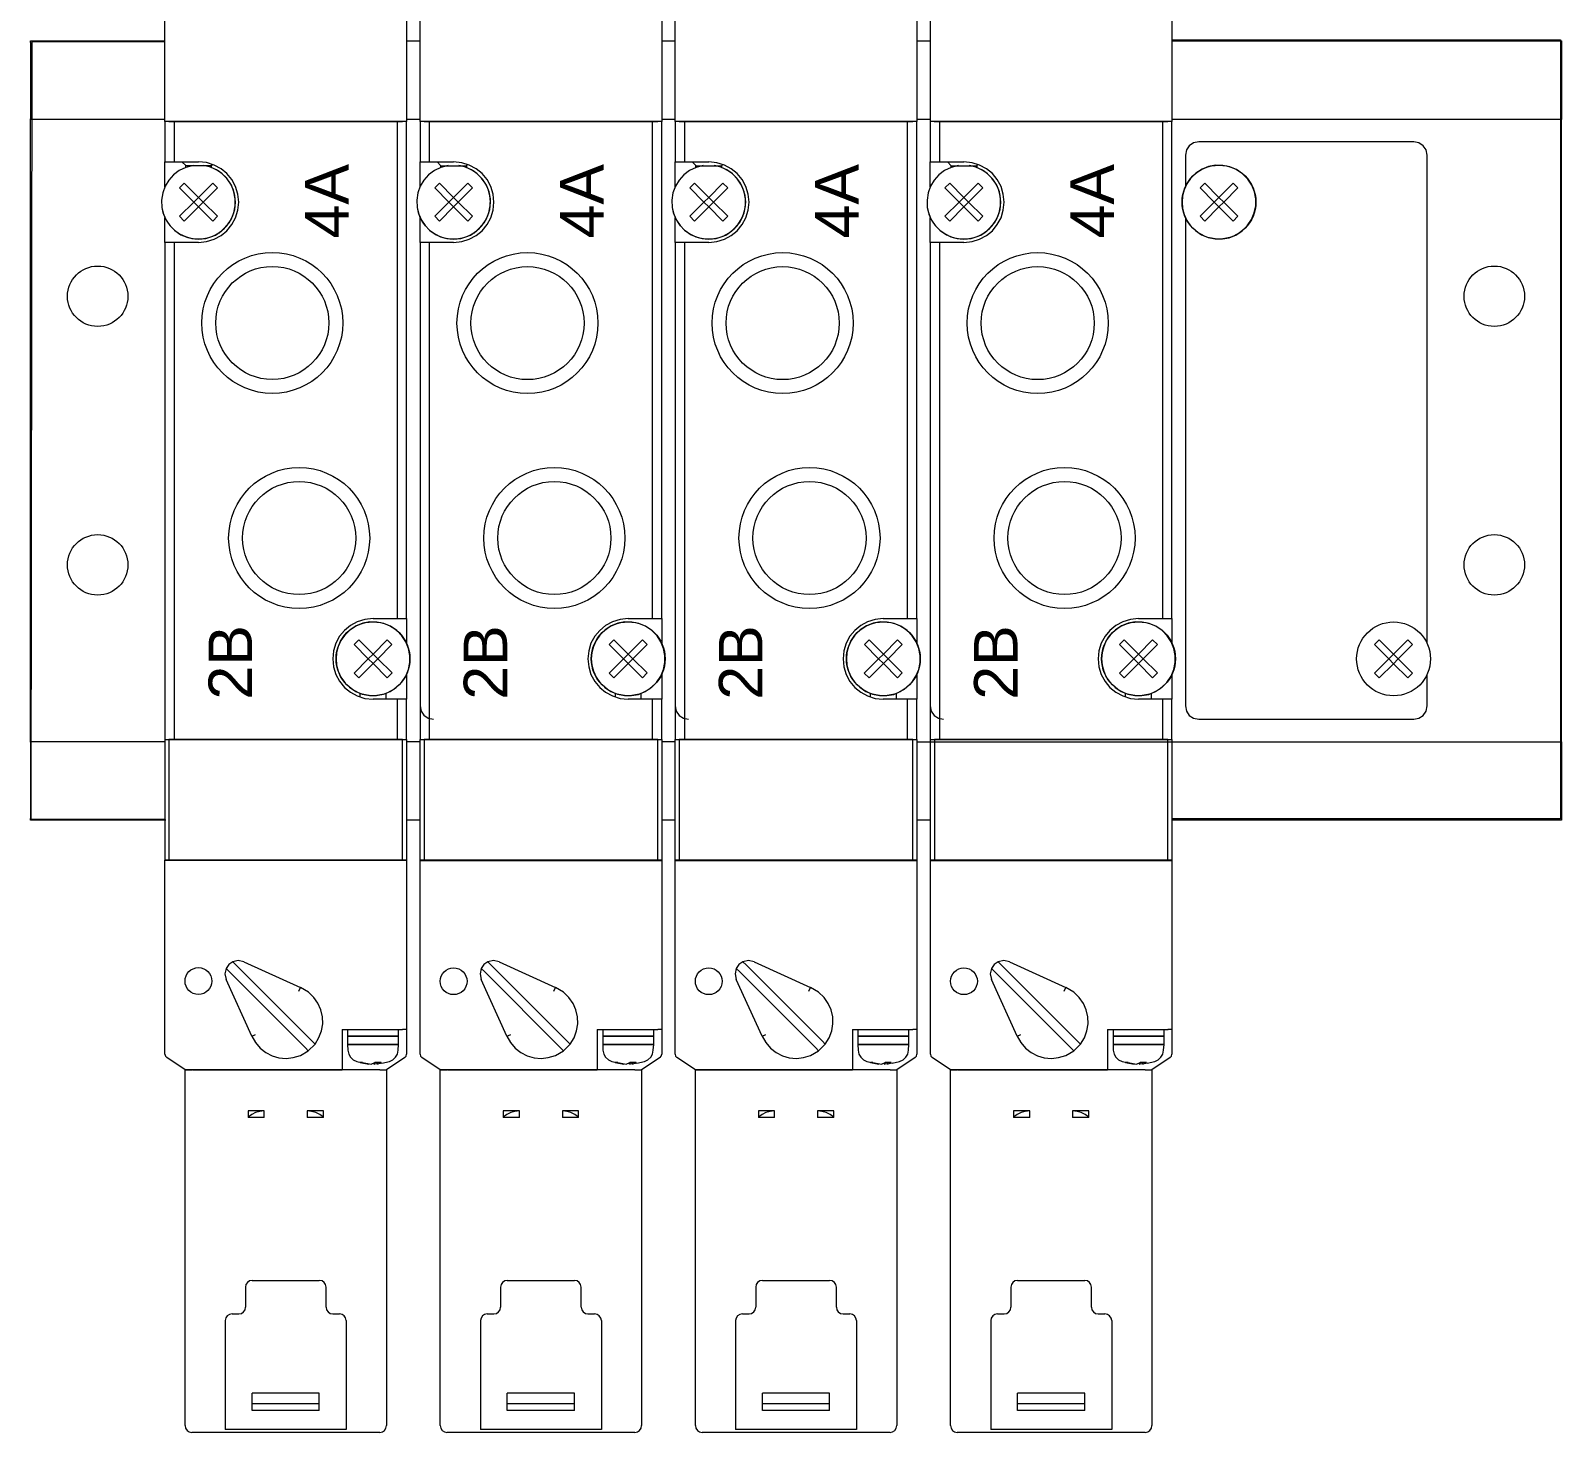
# Model space of a CAD drawing. Header units: millimetres. Extents: x 21 to 785, y 28 to 272.
# Drawn here: x 670.8 to 784.7, y 63 to 167.4 of the extents above; entities that cross this region are included whole.
import ezdxf

# ---------------------------------------------------------------- set-up
doc = ezdxf.new("R2010")
doc.units = ezdxf.units.MM

msp = doc.modelspace()

# ---------------------------------------------------------------- linework, layer by layer
at = {"color": 7, "lineweight": 0}
for points in [[(698.75, 175.07), (698.75, 160.63)], [(717.75, 175.06), (717.75, 160.62)], [(736.75, 175.06), (736.75, 160.62)], [(755.74, 175.06), (755.74, 160.62)], [(680.75, 160.63), (680.75, 173.23)], [(699.75, 160.62), (699.75, 173.22)], [(718.75, 160.62), (718.75, 173.22)], [(737.75, 160.62), (737.75, 173.22)], [(670.75, 166.63), (680.75, 166.63)], [(670.75, 166.51), (670.75, 166.63)], [(670.75, 166.51), (670.75, 160.83)], [(680.74, 166.55), (670.84, 166.55), (670.77, 108.68), (680.72, 108.68)], [(698.75, 166.63), (699.75, 166.63)], [(717.75, 166.63), (718.75, 166.63)], [(736.75, 166.63), (737.75, 166.63)], [(755.74, 166.71), (784.66, 166.71), (784.66, 108.71), (755.74, 108.71)], [(755.74, 166.63), (784.74, 166.63)], [(784.74, 166.63), (784.74, 166.51)], [(784.74, 166.51), (784.74, 160.82)], [(670.75, 160.79), (670.75, 160.83)], [(680.75, 160.79), (670.75, 160.79)], [(670.75, 114.46), (670.75, 160.79)], [(699.75, 160.79), (698.75, 160.79)], [(718.75, 160.79), (717.75, 160.79)], [(737.74, 160.79), (736.75, 160.79)], [(784.74, 160.79), (755.74, 160.79)], [(784.74, 160.82), (784.74, 160.79)], [(784.74, 114.45), (784.74, 160.79)], [(680.75, 160.63), (680.75, 157.63)], [(681.05, 160.63), (680.75, 160.63)], [(681.05, 160.63), (681.45, 160.63)], [(698.45, 160.63), (681.05, 160.63)], [(681.45, 160.63), (698.06, 160.63)], [(681.45, 160.63), (681.45, 157.63)], [(698.06, 160.63), (698.45, 160.63)], [(698.06, 123.62), (698.06, 160.63)], [(698.75, 160.63), (698.45, 160.63)], [(698.75, 123.62), (698.75, 160.63)], [(699.75, 160.63), (699.75, 157.63)], [(700.05, 160.62), (699.75, 160.62)], [(700.05, 160.63), (700.44, 160.63)], [(717.45, 160.62), (700.05, 160.62)], [(700.44, 160.63), (717.05, 160.63)], [(700.44, 160.63), (700.44, 157.63)], [(717.05, 160.63), (717.45, 160.63)], [(717.05, 123.62), (717.05, 160.63)], [(717.75, 160.62), (717.45, 160.62)], [(717.75, 123.62), (717.75, 160.63)], [(718.75, 160.63), (718.75, 157.63)], [(719.05, 160.62), (718.75, 160.62)], [(719.05, 160.63), (719.44, 160.63)], [(736.45, 160.62), (719.05, 160.62)], [(719.44, 160.63), (736.05, 160.63)], [(719.44, 160.63), (719.44, 157.63)], [(736.05, 160.63), (736.44, 160.63)], [(736.05, 123.62), (736.05, 160.63)], [(736.75, 160.62), (736.45, 160.62)], [(736.74, 123.62), (736.74, 160.63)], [(737.74, 160.63), (737.74, 157.63)], [(738.05, 160.62), (737.75, 160.62)], [(738.04, 160.63), (738.44, 160.63)], [(755.45, 160.62), (738.05, 160.62)], [(738.44, 160.63), (755.05, 160.63)], [(738.44, 160.63), (738.44, 157.63)], [(755.05, 160.63), (755.44, 160.63)], [(755.05, 123.62), (755.05, 160.63)], [(755.74, 160.62), (755.45, 160.62)], [(755.74, 123.62), (755.74, 160.63)], [(757.74, 159.12), (757.35, 159.05), (757.03, 158.83), (756.82, 158.51), (756.74, 158.12)], [(773.74, 159.12), (757.74, 159.12)], [(774.74, 158.12), (774.66, 158.51), (774.44, 158.83), (774.13, 159.05), (773.74, 159.12)], [(682.85, 157.35), (682.31, 157.21), (681.82, 156.98), (681.4, 156.66), (681.04, 156.27), (680.77, 155.81), (680.59, 155.31), (680.51, 154.78), (680.53, 154.22), (680.61, 153.86), (680.74, 153.5), (680.92, 153.17), (681.14, 152.87)], [(682.85, 157.35), (682.31, 157.21), (681.82, 156.98), (681.4, 156.66), (681.04, 156.27), (680.77, 155.81), (680.59, 155.31), (680.51, 154.78), (680.53, 154.22), (680.65, 153.74), (680.85, 153.29), (681.12, 152.89), (681.46, 152.55), (681.85, 152.26), (682.28, 152.06), (682.75, 151.92), (683.25, 151.88)], [(680.75, 155.77), (680.75, 157.63)], [(680.75, 157.63), (681.45, 157.63)], [(681.45, 157.63), (683.25, 157.63)], [(681.49, 152.52), (681.95, 152.2), (682.45, 152), (682.98, 151.89), (683.5, 151.89), (684.02, 151.99), (684.52, 152.18), (684.97, 152.48), (685.37, 152.87), (685.68, 153.33), (685.88, 153.83), (685.99, 154.35), (685.99, 154.88), (685.89, 155.4), (685.7, 155.89), (685.4, 156.35), (685.01, 156.74), (684.71, 156.96), (684.38, 157.14), (684.03, 157.27), (683.66, 157.35)], [(682.02, 157.63), (682.3, 157.35)], [(682.3, 157.21), (682.3, 157.35)], [(682.3, 157.35), (684.2, 157.35)], [(683.25, 151.63), (683.86, 151.69), (684.42, 151.86), (684.93, 152.14), (685.37, 152.5), (685.74, 152.95), (686.02, 153.46), (686.19, 154.02), (686.25, 154.63), (686.19, 155.23), (686.02, 155.79), (685.74, 156.3), (685.37, 156.75), (684.93, 157.11), (684.42, 157.39), (683.86, 157.57), (683.25, 157.63)], [(683.25, 151.88), (683.81, 151.93), (684.32, 152.09), (684.79, 152.35), (685.2, 152.68), (685.53, 153.09), (685.79, 153.56), (685.95, 154.07), (686, 154.63), (685.96, 155.13), (685.83, 155.6), (685.62, 156.04), (685.34, 156.43), (684.99, 156.76), (684.59, 157.03), (684.15, 157.23), (683.66, 157.35)], [(684.2, 157.35), (684.3, 157.44)], [(684.2, 157.35), (684.2, 157.21)], [(701.84, 157.35), (701.3, 157.21), (700.82, 156.98), (700.39, 156.66), (700.04, 156.26), (699.77, 155.81), (699.58, 155.31), (699.5, 154.78), (699.53, 154.22), (699.61, 153.85), (699.74, 153.5), (699.92, 153.17), (700.14, 152.87)], [(701.84, 157.35), (701.3, 157.21), (700.82, 156.98), (700.39, 156.66), (700.04, 156.26), (699.77, 155.81), (699.58, 155.31), (699.5, 154.78), (699.53, 154.22), (699.65, 153.73), (699.85, 153.29), (700.12, 152.89), (700.45, 152.54), (700.84, 152.26), (701.28, 152.05), (701.75, 151.92), (702.25, 151.88)], [(699.75, 155.77), (699.75, 157.63)], [(699.75, 157.63), (700.44, 157.63)], [(700.44, 157.63), (702.25, 157.63)], [(700.49, 152.51), (700.95, 152.2), (701.45, 151.99), (701.97, 151.89), (702.5, 151.89), (703.02, 151.99), (703.51, 152.18), (703.96, 152.48), (704.36, 152.87), (704.67, 153.33), (704.88, 153.83), (704.98, 154.35), (704.99, 154.88), (704.89, 155.4), (704.69, 155.89), (704.4, 156.34), (704.01, 156.74), (703.7, 156.96), (703.37, 157.14), (703.02, 157.27), (702.65, 157.35)], [(701.02, 157.62), (701.3, 157.34)], [(701.3, 157.21), (701.3, 157.35)], [(701.3, 157.34), (703.2, 157.34)], [(702.25, 151.62), (702.85, 151.69), (703.42, 151.86), (703.93, 152.14), (704.37, 152.5), (704.74, 152.95), (705.01, 153.46), (705.19, 154.02), (705.25, 154.62), (705.19, 155.23), (705.01, 155.79), (704.74, 156.3), (704.37, 156.75), (703.93, 157.11), (703.42, 157.39), (702.85, 157.56), (702.25, 157.63)], [(702.25, 151.88), (702.8, 151.93), (703.32, 152.09), (703.79, 152.35), (704.19, 152.68), (704.53, 153.09), (704.78, 153.56), (704.94, 154.07), (705, 154.63), (704.95, 155.13), (704.82, 155.6), (704.61, 156.03), (704.33, 156.42), (703.99, 156.76), (703.59, 157.03), (703.14, 157.23), (702.65, 157.35)], [(703.2, 157.34), (703.29, 157.44)], [(703.2, 157.35), (703.2, 157.21)], [(720.84, 157.35), (720.3, 157.21), (719.81, 156.98), (719.39, 156.66), (719.04, 156.26), (718.76, 155.81), (718.58, 155.31), (718.5, 154.78), (718.53, 154.22), (718.61, 153.85), (718.74, 153.5), (718.91, 153.17), (719.13, 152.87)], [(720.84, 157.35), (720.3, 157.21), (719.81, 156.98), (719.39, 156.66), (719.04, 156.26), (718.76, 155.81), (718.58, 155.31), (718.5, 154.78), (718.53, 154.22), (718.65, 153.73), (718.85, 153.29), (719.12, 152.89), (719.45, 152.54), (719.84, 152.26), (720.28, 152.05), (720.75, 151.92), (721.25, 151.88)], [(718.75, 155.77), (718.75, 157.63)], [(718.75, 157.63), (719.44, 157.63)], [(719.44, 157.63), (721.25, 157.63)], [(719.49, 152.51), (719.95, 152.2), (720.45, 151.99), (720.97, 151.89), (721.5, 151.89), (722.02, 151.99), (722.51, 152.18), (722.96, 152.48), (723.36, 152.87), (723.67, 153.33), (723.88, 153.83), (723.98, 154.35), (723.99, 154.88), (723.89, 155.4), (723.69, 155.89), (723.4, 156.34), (723.01, 156.74), (722.7, 156.96), (722.37, 157.14), (722.02, 157.27), (721.65, 157.35)], [(720.02, 157.62), (720.3, 157.34)], [(720.29, 157.21), (720.29, 157.35)], [(720.3, 157.34), (722.2, 157.34)], [(721.25, 151.62), (721.85, 151.69), (722.41, 151.86), (722.92, 152.14), (723.37, 152.5), (723.73, 152.95), (724.01, 153.46), (724.18, 154.02), (724.25, 154.62), (724.18, 155.23), (724.01, 155.79), (723.73, 156.3), (723.37, 156.75), (722.92, 157.11), (722.41, 157.39), (721.85, 157.56), (721.25, 157.63)], [(721.25, 151.88), (721.8, 151.93), (722.32, 152.09), (722.78, 152.35), (723.19, 152.68), (723.53, 153.09), (723.78, 153.56), (723.94, 154.07), (724, 154.63), (723.95, 155.13), (723.82, 155.6), (723.61, 156.03), (723.33, 156.42), (722.99, 156.76), (722.59, 157.03), (722.14, 157.23), (721.65, 157.35)], [(722.2, 157.34), (722.29, 157.44)], [(722.2, 157.35), (722.2, 157.21)], [(739.84, 157.35), (739.3, 157.21), (738.81, 156.98), (738.39, 156.66), (738.03, 156.26), (737.76, 155.81), (737.58, 155.31), (737.5, 154.78), (737.52, 154.22), (737.61, 153.85), (737.73, 153.5), (737.91, 153.17), (738.13, 152.87)], [(739.84, 157.35), (739.3, 157.21), (738.81, 156.98), (738.39, 156.66), (738.03, 156.26), (737.76, 155.81), (737.58, 155.31), (737.5, 154.78), (737.52, 154.22), (737.64, 153.73), (737.84, 153.29), (738.11, 152.89), (738.45, 152.54), (738.84, 152.26), (739.27, 152.05), (739.74, 151.92), (740.24, 151.88)], [(737.74, 155.77), (737.74, 157.63)], [(737.74, 157.63), (738.44, 157.63)], [(738.44, 157.63), (740.24, 157.63)], [(738.48, 152.51), (738.95, 152.2), (739.45, 151.99), (739.97, 151.89), (740.49, 151.89), (741.01, 151.99), (741.51, 152.18), (741.96, 152.48), (742.36, 152.87), (742.67, 153.33), (742.88, 153.83), (742.98, 154.35), (742.98, 154.88), (742.89, 155.4), (742.69, 155.89), (742.39, 156.34), (742, 156.74), (741.7, 156.96), (741.37, 157.14), (741.02, 157.27), (740.65, 157.35)], [(739.02, 157.62), (739.3, 157.34)], [(739.29, 157.21), (739.29, 157.35)], [(739.3, 157.34), (741.2, 157.34)], [(740.24, 151.62), (740.85, 151.69), (741.41, 151.86), (741.92, 152.14), (742.37, 152.5), (742.73, 152.95), (743.01, 153.46), (743.18, 154.02), (743.24, 154.62), (743.18, 155.23), (743.01, 155.79), (742.73, 156.3), (742.37, 156.75), (741.92, 157.11), (741.41, 157.39), (740.85, 157.56), (740.24, 157.63)], [(740.24, 151.88), (740.8, 151.93), (741.31, 152.09), (741.78, 152.35), (742.19, 152.68), (742.52, 153.09), (742.78, 153.56), (742.94, 154.07), (742.99, 154.63), (742.95, 155.13), (742.82, 155.6), (742.61, 156.03), (742.33, 156.42), (741.98, 156.76), (741.58, 157.03), (741.14, 157.23), (740.65, 157.35)], [(741.2, 157.34), (741.29, 157.44)], [(741.2, 157.35), (741.2, 157.21)], [(757.48, 152.51), (757.94, 152.2), (758.44, 151.99), (758.96, 151.89), (759.49, 151.89), (760.01, 151.98), (760.5, 152.18), (760.96, 152.48), (761.35, 152.87), (761.66, 153.33), (761.87, 153.83), (761.98, 154.35), (761.98, 154.88), (761.88, 155.4), (761.68, 155.89), (761.39, 156.34), (761, 156.74), (760.54, 157.05), (760.04, 157.26), (759.52, 157.36), (758.99, 157.37), (758.47, 157.27), (757.98, 157.07), (757.52, 156.78), (757.13, 156.39), (756.85, 155.98), (756.65, 155.55), (756.53, 155.09), (756.49, 154.63), (756.53, 154.16), (756.65, 153.7), (756.85, 153.27), (757.13, 152.87)], [(756.74, 158.12), (756.74, 155.77)], [(774.74, 121.77), (774.74, 158.12)], [(682.19, 156.04), (681.84, 155.69)], [(682.9, 154.63), (681.84, 155.69)], [(683.25, 154.98), (682.19, 156.04)], [(683.25, 154.98), (684.31, 156.04)], [(683.61, 154.63), (684.66, 155.69)], [(684.66, 155.69), (684.31, 156.04)], [(701.19, 156.04), (700.84, 155.69)], [(701.89, 154.63), (700.84, 155.69)], [(702.25, 154.98), (701.19, 156.04)], [(702.25, 154.98), (703.31, 156.04)], [(702.6, 154.63), (703.66, 155.69)], [(703.66, 155.69), (703.31, 156.04)], [(720.19, 156.04), (719.84, 155.69)], [(720.89, 154.63), (719.84, 155.69)], [(721.25, 154.98), (720.19, 156.04)], [(721.25, 154.98), (722.3, 156.04)], [(721.6, 154.63), (722.66, 155.69)], [(722.66, 155.69), (722.3, 156.04)], [(739.19, 156.04), (738.83, 155.69)], [(739.89, 154.63), (738.83, 155.69)], [(740.24, 154.98), (739.19, 156.04)], [(740.24, 154.98), (741.3, 156.04)], [(740.6, 154.63), (741.66, 155.69)], [(741.66, 155.69), (741.3, 156.04)], [(758.18, 156.04), (757.83, 155.69)], [(758.89, 154.63), (757.83, 155.69)], [(759.24, 154.98), (758.18, 156.04)], [(759.24, 154.98), (760.3, 156.04)], [(759.59, 154.63), (760.65, 155.69)], [(760.65, 155.69), (760.3, 156.04)], [(681.84, 153.57), (682.9, 154.63)], [(682.19, 153.22), (683.25, 154.28)], [(682.9, 154.63), (683.25, 154.98)], [(682.9, 154.63), (683.25, 154.28)], [(683.25, 154.98), (683.61, 154.63)], [(683.25, 154.28), (683.61, 154.63)], [(684.31, 153.22), (683.25, 154.28)], [(684.66, 153.57), (683.61, 154.63)], [(700.84, 153.57), (701.89, 154.63)], [(701.19, 153.21), (702.25, 154.27)], [(701.89, 154.63), (702.25, 154.98)], [(701.89, 154.63), (702.25, 154.27)], [(702.25, 154.98), (702.6, 154.63)], [(702.25, 154.27), (702.6, 154.63)], [(703.31, 153.21), (702.25, 154.27)], [(703.66, 153.57), (702.6, 154.63)], [(719.84, 153.57), (720.89, 154.63)], [(720.19, 153.21), (721.25, 154.27)], [(720.89, 154.63), (721.25, 154.98)], [(720.89, 154.63), (721.25, 154.27)], [(721.25, 154.98), (721.6, 154.63)], [(721.25, 154.27), (721.6, 154.63)], [(722.3, 153.21), (721.25, 154.27)], [(722.66, 153.57), (721.6, 154.63)], [(738.83, 153.57), (739.89, 154.63)], [(739.19, 153.21), (740.24, 154.27)], [(739.89, 154.63), (740.24, 154.98)], [(739.89, 154.63), (740.24, 154.27)], [(740.24, 154.98), (740.6, 154.63)], [(740.24, 154.27), (740.6, 154.63)], [(741.3, 153.21), (740.24, 154.27)], [(741.66, 153.57), (740.6, 154.63)], [(757.83, 153.57), (758.89, 154.63)], [(758.18, 153.21), (759.24, 154.27)], [(758.89, 154.63), (759.24, 154.98)], [(758.89, 154.63), (759.24, 154.27)], [(759.24, 154.98), (759.59, 154.63)], [(759.24, 154.27), (759.59, 154.63)], [(760.3, 153.21), (759.24, 154.27)], [(760.65, 153.57), (759.59, 154.63)], [(680.75, 151.63), (680.75, 153.48)], [(681.84, 153.57), (682.19, 153.22)], [(684.31, 153.22), (684.66, 153.57)], [(699.75, 151.62), (699.75, 153.48)], [(700.84, 153.57), (701.19, 153.21)], [(703.31, 153.21), (703.66, 153.57)], [(718.75, 151.62), (718.75, 153.48)], [(719.84, 153.57), (720.19, 153.21)], [(722.3, 153.21), (722.66, 153.57)], [(737.74, 151.62), (737.74, 153.48)], [(738.83, 153.57), (739.19, 153.21)], [(741.3, 153.21), (741.66, 153.57)], [(756.74, 153.48), (756.74, 117.12)], [(757.83, 153.57), (758.18, 153.21)], [(760.3, 153.21), (760.65, 153.57)], [(681.45, 151.63), (680.75, 151.63)], [(680.75, 151.63), (680.75, 114.62)], [(683.25, 151.63), (681.45, 151.63)], [(681.45, 151.63), (681.45, 114.62)], [(700.44, 151.62), (699.75, 151.62)], [(699.75, 151.62), (699.75, 114.62)], [(702.25, 151.62), (700.44, 151.62)], [(700.44, 151.62), (700.44, 114.62)], [(719.44, 151.62), (718.75, 151.62)], [(718.75, 151.62), (718.75, 114.62)], [(721.25, 151.62), (719.44, 151.62)], [(719.44, 151.62), (719.44, 114.62)], [(738.44, 151.62), (737.74, 151.62)], [(737.74, 151.62), (737.74, 114.62)], [(740.24, 151.62), (738.44, 151.62)], [(738.44, 151.62), (738.44, 114.62)], [(696.25, 123.62), (695.65, 123.56), (695.08, 123.39), (694.57, 123.11), (694.13, 122.74), (693.76, 122.3), (693.49, 121.79), (693.31, 121.23), (693.25, 120.62), (693.31, 120.02), (693.49, 119.45), (693.76, 118.95), (694.13, 118.5), (694.57, 118.13), (695.08, 117.86), (695.65, 117.68), (696.25, 117.62)], [(694.49, 118.51), (694.96, 118.2), (695.45, 117.99), (695.98, 117.89), (696.5, 117.89), (697.02, 117.99), (697.52, 118.18), (697.97, 118.48), (698.37, 118.87), (698.68, 119.33), (698.89, 119.83), (698.99, 120.35), (698.99, 120.88), (698.89, 121.4), (698.7, 121.89), (698.4, 122.34), (698.01, 122.74), (697.55, 123.05), (697.05, 123.26), (696.53, 123.36), (696, 123.37), (695.49, 123.27), (694.99, 123.07), (694.54, 122.78), (694.14, 122.39), (693.86, 121.99), (693.66, 121.55), (693.54, 121.09), (693.5, 120.63), (693.54, 120.16), (693.66, 119.7), (693.86, 119.27), (694.14, 118.87)], [(696.25, 123.62), (698.06, 123.62)], [(698.06, 123.62), (698.75, 123.62)], [(698.75, 123.62), (698.75, 121.77)], [(715.25, 123.62), (714.64, 123.56), (714.08, 123.39), (713.57, 123.11), (713.13, 122.74), (712.76, 122.3), (712.48, 121.79), (712.31, 121.23), (712.25, 120.62), (712.31, 120.02), (712.48, 119.45), (712.76, 118.94), (713.13, 118.5), (713.57, 118.13), (714.08, 117.86), (714.64, 117.68), (715.25, 117.62)], [(713.49, 118.51), (713.95, 118.2), (714.45, 117.99), (714.97, 117.89), (715.5, 117.89), (716.02, 117.98), (716.51, 118.18), (716.96, 118.48), (717.36, 118.87), (717.67, 119.33), (717.88, 119.83), (717.98, 120.35), (717.99, 120.88), (717.89, 121.39), (717.69, 121.89), (717.4, 122.34), (717.01, 122.74), (716.55, 123.05), (716.05, 123.26), (715.53, 123.36), (715, 123.37), (714.48, 123.27), (713.99, 123.07), (713.53, 122.78), (713.14, 122.39), (712.86, 121.98), (712.66, 121.55), (712.54, 121.09), (712.5, 120.63), (712.54, 120.16), (712.66, 119.7), (712.86, 119.27), (713.14, 118.87)], [(715.25, 123.62), (717.05, 123.62)], [(717.05, 123.62), (717.75, 123.62)], [(717.75, 123.62), (717.75, 121.77)], [(734.24, 123.62), (733.64, 123.56), (733.08, 123.39), (732.57, 123.11), (732.12, 122.74), (731.76, 122.3), (731.48, 121.79), (731.31, 121.23), (731.25, 120.62), (731.31, 120.02), (731.48, 119.45), (731.76, 118.94), (732.12, 118.5), (732.57, 118.13), (733.08, 117.86), (733.64, 117.68), (734.24, 117.62)], [(732.49, 118.51), (732.95, 118.2), (733.45, 117.99), (733.97, 117.89), (734.5, 117.89), (735.02, 117.98), (735.51, 118.18), (735.96, 118.48), (736.36, 118.87), (736.67, 119.33), (736.88, 119.83), (736.98, 120.35), (736.99, 120.88), (736.89, 121.39), (736.69, 121.89), (736.4, 122.34), (736.01, 122.74), (735.55, 123.05), (735.05, 123.26), (734.53, 123.36), (734, 123.37), (733.48, 123.27), (732.99, 123.07), (732.53, 122.78), (732.13, 122.39), (731.86, 121.98), (731.66, 121.55), (731.54, 121.09), (731.5, 120.63), (731.54, 120.16), (731.66, 119.7), (731.86, 119.27), (732.13, 118.87)], [(734.24, 123.62), (736.05, 123.62)], [(736.05, 123.62), (736.74, 123.62)], [(736.74, 123.62), (736.74, 121.77)], [(753.24, 123.62), (752.64, 123.56), (752.07, 123.39), (751.57, 123.11), (751.12, 122.74), (750.76, 122.3), (750.48, 121.79), (750.3, 121.23), (750.24, 120.62), (750.3, 120.02), (750.48, 119.45), (750.76, 118.94), (751.12, 118.5), (751.57, 118.13), (752.07, 117.86), (752.64, 117.68), (753.24, 117.62)], [(751.49, 118.51), (751.95, 118.2), (752.45, 117.99), (752.97, 117.89), (753.49, 117.89), (754.01, 117.98), (754.51, 118.18), (754.96, 118.48), (755.36, 118.87), (755.67, 119.33), (755.88, 119.83), (755.98, 120.35), (755.98, 120.88), (755.89, 121.39), (755.69, 121.89), (755.39, 122.34), (755, 122.74), (754.54, 123.05), (754.04, 123.26), (753.52, 123.36), (753, 123.37), (752.48, 123.27), (751.98, 123.07), (751.53, 122.78), (751.13, 122.39), (750.85, 121.98), (750.66, 121.55), (750.54, 121.09), (750.5, 120.63), (750.54, 120.16), (750.66, 119.7), (750.85, 119.27), (751.13, 118.87)], [(753.24, 123.62), (755.05, 123.62)], [(755.05, 123.62), (755.74, 123.62)], [(755.74, 123.62), (755.74, 121.77)], [(695.19, 122.04), (694.84, 121.69)], [(696.25, 120.98), (695.19, 122.04)], [(696.25, 120.97), (697.31, 122.03)], [(697.66, 121.68), (697.31, 122.03)], [(714.19, 122.04), (713.84, 121.69)], [(715.25, 120.98), (714.19, 122.04)], [(715.25, 120.97), (716.31, 122.03)], [(716.66, 121.68), (716.31, 122.03)], [(733.19, 122.04), (732.84, 121.69)], [(734.25, 120.98), (733.19, 122.04)], [(734.25, 120.97), (735.3, 122.03)], [(735.66, 121.68), (735.3, 122.03)], [(752.19, 122.04), (751.83, 121.69)], [(753.25, 120.98), (752.19, 122.04)], [(753.24, 120.97), (754.3, 122.03)], [(754.66, 121.68), (754.3, 122.03)], [(771.18, 122.03), (770.83, 121.68)], [(772.24, 120.97), (771.18, 122.03)], [(772.24, 120.97), (773.3, 122.03)], [(773.65, 121.68), (773.3, 122.03)], [(695.9, 120.63), (694.84, 121.69)], [(695.9, 120.63), (696.25, 120.98)], [(696.25, 120.98), (696.61, 120.63)], [(696.6, 120.62), (697.66, 121.68)], [(714.9, 120.63), (713.84, 121.69)], [(714.9, 120.63), (715.25, 120.98)], [(715.25, 120.98), (715.6, 120.63)], [(715.6, 120.62), (716.66, 121.68)], [(733.89, 120.63), (732.84, 121.69)], [(733.89, 120.63), (734.25, 120.98)], [(734.25, 120.98), (734.6, 120.63)], [(734.6, 120.62), (735.66, 121.68)], [(752.89, 120.63), (751.83, 121.69)], [(752.89, 120.63), (753.25, 120.98)], [(753.25, 120.98), (753.6, 120.63)], [(753.6, 120.62), (754.66, 121.68)], [(771.89, 120.62), (770.83, 121.68)], [(771.89, 120.62), (772.24, 120.97)], [(772.24, 120.97), (772.59, 120.62)], [(772.59, 120.62), (773.65, 121.68)], [(694.84, 119.56), (695.9, 120.62)], [(695.19, 119.21), (696.25, 120.27)], [(695.9, 120.63), (696.25, 120.27)], [(696.25, 120.27), (696.61, 120.63)], [(697.31, 119.21), (696.25, 120.27)], [(697.67, 119.57), (696.61, 120.63)], [(713.84, 119.56), (714.89, 120.62)], [(714.19, 119.21), (715.25, 120.27)], [(714.9, 120.63), (715.25, 120.27)], [(715.25, 120.27), (715.6, 120.63)], [(716.31, 119.21), (715.25, 120.27)], [(716.66, 119.57), (715.6, 120.63)], [(732.83, 119.56), (733.89, 120.62)], [(733.19, 119.21), (734.25, 120.27)], [(733.89, 120.63), (734.25, 120.27)], [(734.25, 120.27), (734.6, 120.63)], [(735.31, 119.21), (734.25, 120.27)], [(735.66, 119.57), (734.6, 120.63)], [(751.83, 119.56), (752.89, 120.62)], [(752.18, 119.21), (753.24, 120.27)], [(752.89, 120.63), (753.25, 120.27)], [(753.25, 120.27), (753.6, 120.63)], [(754.3, 119.21), (753.25, 120.27)], [(754.66, 119.57), (753.6, 120.63)], [(770.83, 119.56), (771.89, 120.62)], [(771.18, 119.2), (772.24, 120.26)], [(771.89, 120.62), (772.24, 120.26)], [(772.24, 120.26), (772.59, 120.62)], [(773.3, 119.2), (772.24, 120.26)], [(773.65, 119.56), (772.59, 120.62)], [(694.84, 119.56), (695.19, 119.21)], [(697.31, 119.21), (697.67, 119.57)], [(698.75, 119.48), (698.75, 117.62)], [(713.84, 119.56), (714.19, 119.21)], [(716.31, 119.21), (716.66, 119.57)], [(717.75, 119.48), (717.75, 117.62)], [(732.83, 119.56), (733.19, 119.21)], [(735.31, 119.21), (735.66, 119.57)], [(736.74, 119.48), (736.74, 117.62)], [(751.83, 119.56), (752.18, 119.21)], [(754.3, 119.21), (754.66, 119.57)], [(755.74, 119.48), (755.74, 117.62)], [(770.83, 119.56), (771.18, 119.2)], [(773.3, 119.2), (773.65, 119.56)], [(774.74, 117.12), (774.74, 119.47)], [(695.3, 117.78), (695.3, 118.04)], [(698.06, 117.62), (696.25, 117.62)], [(697.2, 118.04), (697.2, 117.62)], [(698.75, 117.62), (698.06, 117.62)], [(698.06, 114.62), (698.06, 117.62)], [(698.75, 114.62), (698.75, 117.62)], [(714.3, 117.78), (714.3, 118.04)], [(717.05, 117.62), (715.25, 117.62)], [(716.2, 118.04), (716.2, 117.62)], [(717.75, 117.62), (717.05, 117.62)], [(717.05, 114.62), (717.05, 117.62)], [(717.75, 114.62), (717.75, 117.62)], [(733.29, 117.78), (733.29, 118.04)], [(736.05, 117.62), (734.24, 117.62)], [(735.2, 118.04), (735.2, 117.62)], [(736.74, 117.62), (736.05, 117.62)], [(736.05, 114.62), (736.05, 117.62)], [(736.74, 114.62), (736.74, 117.62)], [(752.29, 117.78), (752.29, 118.04)], [(755.05, 117.62), (753.24, 117.62)], [(754.19, 118.04), (754.19, 117.62)], [(755.74, 117.62), (755.05, 117.62)], [(755.05, 114.62), (755.05, 117.62)], [(755.74, 114.62), (755.74, 117.62)], [(699.75, 117.12), (699.83, 116.73), (700.04, 116.42), (700.36, 116.2), (700.75, 116.12)], [(718.75, 117.12), (718.83, 116.73), (719.04, 116.41), (719.36, 116.2), (719.75, 116.12)], [(737.74, 117.12), (737.82, 116.73), (738.04, 116.41), (738.36, 116.2), (738.74, 116.12)], [(756.74, 117.12), (756.82, 116.73), (757.03, 116.41), (757.35, 116.2), (757.74, 116.12)], [(773.74, 116.12), (774.13, 116.2), (774.44, 116.41), (774.66, 116.73), (774.74, 117.12)], [(757.74, 116.12), (773.74, 116.12)], [(670.75, 114.42), (670.75, 114.46)], [(670.75, 114.46), (680.75, 114.46)], [(670.75, 114.42), (670.75, 108.74)], [(680.76, 114.63), (681.05, 114.63)], [(680.76, 105.63), (680.76, 114.63)], [(698.45, 114.63), (681.05, 114.63)], [(681.05, 114.63), (681.05, 105.63)], [(681.05, 114.62), (681.45, 114.62)], [(681.45, 114.62), (698.06, 114.62)], [(698.06, 114.62), (698.45, 114.62)], [(698.45, 114.63), (698.75, 114.63)], [(698.45, 105.63), (698.45, 114.63)], [(698.75, 114.63), (698.75, 105.63)], [(698.75, 114.46), (699.75, 114.46)], [(699.75, 114.63), (700.05, 114.63)], [(699.75, 105.63), (699.75, 114.63)], [(717.45, 114.63), (700.05, 114.63)], [(700.05, 114.63), (700.05, 105.63)], [(700.05, 114.62), (700.44, 114.62)], [(700.44, 114.62), (717.05, 114.62)], [(717.05, 114.62), (717.45, 114.62)], [(717.45, 114.63), (717.75, 114.63)], [(717.45, 105.63), (717.45, 114.63)], [(717.75, 114.63), (717.75, 105.63)], [(717.75, 114.46), (718.75, 114.46)], [(718.75, 114.63), (719.05, 114.63)], [(718.75, 105.63), (718.75, 114.63)], [(736.45, 114.63), (719.05, 114.63)], [(719.05, 114.63), (719.05, 105.63)], [(719.05, 114.62), (719.44, 114.62)], [(719.44, 114.62), (736.05, 114.62)], [(736.05, 114.62), (736.44, 114.62)], [(736.45, 114.63), (736.75, 114.63)], [(736.45, 105.63), (736.45, 114.63)], [(736.75, 114.63), (736.75, 105.63)], [(736.75, 114.45), (784.74, 114.45)], [(737.75, 114.63), (738.05, 114.63)], [(737.75, 105.63), (737.75, 114.63)], [(738.04, 114.62), (738.44, 114.62)], [(755.44, 114.63), (738.05, 114.63)], [(738.05, 114.63), (738.05, 105.63)], [(738.44, 114.62), (755.05, 114.62)], [(755.05, 114.62), (755.44, 114.62)], [(755.44, 114.63), (755.74, 114.63)], [(755.44, 105.63), (755.44, 114.63)], [(755.74, 114.63), (755.74, 105.63)], [(784.74, 114.45), (784.74, 114.42)], [(784.74, 114.42), (784.74, 108.73)], [(670.75, 108.62), (670.75, 108.74)], [(680.81, 108.62), (670.75, 108.62)], [(699.75, 108.62), (698.75, 108.62)], [(718.75, 108.62), (717.75, 108.62)], [(737.74, 108.62), (736.75, 108.62)], [(784.74, 108.62), (755.74, 108.62)], [(784.74, 108.73), (784.74, 108.62)], [(680.75, 91.19), (680.75, 105.63)], [(680.75, 105.63), (681.05, 105.63)], [(681.05, 105.63), (680.76, 105.63)], [(681.05, 105.63), (698.45, 105.63)], [(698.45, 105.63), (681.05, 105.63)], [(698.45, 105.63), (698.75, 105.63)], [(698.75, 105.63), (698.45, 105.63)], [(698.75, 105.63), (698.75, 93.03)], [(700.05, 105.63), (699.75, 105.63)], [(699.75, 91.18), (699.75, 105.62)], [(699.75, 105.62), (700.05, 105.62)], [(717.45, 105.63), (700.05, 105.63)], [(700.05, 105.62), (717.45, 105.62)], [(717.75, 105.63), (717.45, 105.63)], [(717.45, 105.62), (717.75, 105.62)], [(717.75, 105.62), (717.75, 93.02)], [(719.05, 105.63), (718.75, 105.63)], [(718.75, 91.18), (718.75, 105.62)], [(718.75, 105.62), (719.05, 105.62)], [(736.45, 105.63), (719.05, 105.63)], [(719.05, 105.62), (736.45, 105.62)], [(736.75, 105.63), (736.45, 105.63)], [(736.45, 105.62), (736.75, 105.62)], [(736.75, 105.62), (736.75, 93.02)], [(738.05, 105.63), (737.75, 105.63)], [(737.75, 91.18), (737.75, 105.62)], [(737.75, 105.62), (738.05, 105.62)], [(755.44, 105.63), (738.05, 105.63)], [(738.05, 105.62), (755.45, 105.62)], [(755.74, 105.63), (755.44, 105.63)], [(755.45, 105.62), (755.74, 105.62)], [(755.74, 105.62), (755.74, 93.02)], [(685.8, 98.07), (685.51, 97.87), (685.31, 97.57)], [(686.63, 98.07), (686.22, 98.16), (685.8, 98.07)], [(686.03, 97.84), (685.8, 98.07)], [(686.63, 98.07), (690.84, 96.15)], [(704.8, 98.07), (704.51, 97.86), (704.3, 97.57)], [(705.63, 98.07), (705.21, 98.16), (704.8, 98.07)], [(705.03, 97.83), (704.8, 98.07)], [(705.63, 98.07), (709.84, 96.15)], [(723.79, 98.07), (723.5, 97.86), (723.3, 97.57)], [(724.63, 98.07), (724.21, 98.16), (723.79, 98.07)], [(724.03, 97.83), (723.79, 98.07)], [(724.63, 98.07), (728.83, 96.15)], [(742.79, 98.07), (742.5, 97.86), (742.3, 97.57)], [(743.63, 98.07), (743.21, 98.16), (742.79, 98.07)], [(743.03, 97.83), (742.79, 98.07)], [(743.63, 98.07), (747.83, 96.15)], [(685.31, 97.57), (685.22, 97.16), (685.31, 96.75)], [(685.31, 97.57), (685.54, 97.34)], [(691.22, 91.66), (685.54, 97.34)], [(686.03, 97.84), (691.72, 92.16)], [(704.3, 97.57), (704.22, 97.16), (704.31, 96.75)], [(704.3, 97.57), (704.54, 97.34)], [(710.22, 91.66), (704.54, 97.34)], [(705.03, 97.83), (710.71, 92.16)], [(723.3, 97.57), (723.21, 97.16), (723.3, 96.75)], [(723.3, 97.57), (723.54, 97.34)], [(729.21, 91.66), (723.54, 97.34)], [(724.03, 97.83), (729.71, 92.16)], [(742.3, 97.57), (742.21, 97.16), (742.3, 96.75)], [(742.3, 97.57), (742.53, 97.34)], [(748.21, 91.66), (742.53, 97.34)], [(743.03, 97.83), (748.71, 92.16)], [(687.23, 92.54), (685.31, 96.75)], [(690.72, 95.88), (690.84, 96.15)], [(691.93, 91.94), (692.22, 92.42), (692.41, 92.92), (692.5, 93.45), (692.48, 93.97), (692.36, 94.49), (692.15, 94.98), (691.84, 95.42), (691.44, 95.8), (690.84, 96.15)], [(706.22, 92.54), (704.31, 96.75)], [(709.71, 95.88), (709.84, 96.15)], [(710.93, 91.94), (711.22, 92.41), (711.41, 92.92), (711.49, 93.45), (711.48, 93.97), (711.36, 94.49), (711.15, 94.97), (710.84, 95.42), (710.43, 95.8), (709.84, 96.15)], [(725.22, 92.54), (723.3, 96.75)], [(728.71, 95.88), (728.83, 96.15)], [(729.92, 91.94), (730.22, 92.41), (730.41, 92.92), (730.49, 93.45), (730.48, 93.97), (730.36, 94.49), (730.14, 94.97), (729.83, 95.42), (729.43, 95.8), (728.83, 96.15)], [(744.22, 92.54), (742.3, 96.75)], [(747.71, 95.88), (747.83, 96.15)], [(748.92, 91.94), (749.22, 92.41), (749.4, 92.92), (749.49, 93.45), (749.47, 93.97), (749.36, 94.49), (749.14, 94.97), (748.83, 95.42), (748.43, 95.8), (747.83, 96.15)], [(687.23, 92.54), (687.5, 92.66)], [(687.23, 92.54), (687.5, 92.05), (687.85, 91.64), (688.27, 91.31), (688.74, 91.07), (689.24, 90.92), (689.77, 90.87), (690.31, 90.93), (690.84, 91.1), (691.43, 91.45)], [(693.95, 93.03), (693.95, 90.03)], [(693.95, 93.03), (698.45, 93.03)], [(694.35, 93.03), (694.35, 92.53)], [(698.15, 92.53), (694.35, 92.53)], [(694.35, 92.52), (698.15, 92.52)], [(694.35, 92.52), (694.35, 91.92)], [(698.15, 92.53), (698.15, 93.03)], [(698.15, 91.92), (698.15, 92.52)], [(698.75, 93.03), (698.45, 93.03)], [(698.75, 93.03), (698.75, 91.19)], [(706.22, 92.54), (706.5, 92.66)], [(706.22, 92.54), (706.49, 92.05), (706.84, 91.64), (707.26, 91.31), (707.73, 91.07), (708.24, 90.92), (708.77, 90.87), (709.3, 90.93), (709.84, 91.1), (710.43, 91.45)], [(712.95, 93.02), (712.95, 90.02)], [(712.95, 93.02), (717.45, 93.02)], [(713.35, 93.03), (713.35, 92.53)], [(717.15, 92.53), (713.35, 92.53)], [(713.35, 92.52), (717.15, 92.52)], [(713.35, 92.52), (713.35, 91.92)], [(717.15, 92.53), (717.15, 93.03)], [(717.15, 91.92), (717.15, 92.52)], [(717.75, 93.02), (717.45, 93.02)], [(717.75, 93.02), (717.75, 91.18)], [(725.22, 92.54), (725.5, 92.66)], [(725.22, 92.54), (725.49, 92.05), (725.84, 91.64), (726.26, 91.31), (726.73, 91.07), (727.24, 90.92), (727.77, 90.87), (728.3, 90.93), (728.83, 91.1), (729.43, 91.45)], [(731.95, 93.02), (731.95, 90.02)], [(731.95, 93.02), (736.45, 93.02)], [(732.35, 93.03), (732.35, 92.53)], [(736.15, 92.53), (732.35, 92.53)], [(732.35, 92.52), (736.15, 92.52)], [(732.35, 92.52), (732.35, 91.92)], [(736.15, 92.53), (736.15, 93.03)], [(736.15, 91.92), (736.15, 92.52)], [(736.75, 93.02), (736.45, 93.02)], [(736.75, 93.02), (736.75, 91.18)], [(744.22, 92.54), (744.49, 92.66)], [(744.22, 92.54), (744.49, 92.05), (744.84, 91.64), (745.26, 91.31), (745.73, 91.07), (746.23, 90.92), (746.76, 90.87), (747.3, 90.93), (747.83, 91.1), (748.43, 91.45)], [(750.94, 93.02), (750.94, 90.02)], [(750.94, 93.02), (755.45, 93.02)], [(751.35, 93.03), (751.35, 92.53)], [(755.15, 92.53), (751.35, 92.53)], [(751.35, 92.52), (755.15, 92.52)], [(751.35, 92.52), (751.35, 91.92)], [(755.15, 92.53), (755.15, 93.03)], [(755.15, 91.92), (755.15, 92.52)], [(755.74, 93.02), (755.44, 93.02)], [(755.74, 93.02), (755.74, 91.18)], [(691.22, 91.66), (691.43, 91.45)], [(691.43, 91.45), (691.93, 91.94)], [(691.93, 91.94), (691.72, 92.16)], [(694.35, 91.92), (698.15, 91.92)], [(698.15, 91.91), (694.35, 91.91)], [(694.35, 91.91), (694.38, 91.48)], [(694.38, 91.48), (694.44, 91.2), (694.58, 90.96), (694.78, 90.77), (695.04, 90.65)], [(696.11, 91.92), (695.77, 91.92)], [(697.47, 90.65), (697.73, 90.77), (697.93, 90.96), (698.07, 91.2), (698.13, 91.48)], [(698.13, 91.48), (698.15, 91.91)], [(710.22, 91.66), (710.43, 91.45)], [(710.43, 91.45), (710.93, 91.94)], [(710.93, 91.94), (710.71, 92.16)], [(713.35, 91.92), (717.15, 91.92)], [(717.15, 91.91), (713.35, 91.91)], [(713.35, 91.91), (713.37, 91.48)], [(713.37, 91.48), (713.43, 91.2), (713.57, 90.96), (713.78, 90.77), (714.03, 90.65)], [(715.11, 91.92), (714.76, 91.92)], [(716.47, 90.65), (716.72, 90.77), (716.93, 90.96), (717.06, 91.2), (717.12, 91.48)], [(717.12, 91.48), (717.15, 91.91)], [(729.21, 91.66), (729.43, 91.45)], [(729.43, 91.45), (729.92, 91.94)], [(729.92, 91.94), (729.71, 92.16)], [(732.35, 91.92), (736.15, 91.92)], [(736.15, 91.91), (732.35, 91.91)], [(732.35, 91.91), (732.37, 91.48)], [(732.37, 91.48), (732.43, 91.2), (732.57, 90.96), (732.77, 90.77), (733.03, 90.65)], [(734.11, 91.92), (733.76, 91.92)], [(735.46, 90.65), (735.72, 90.77), (735.92, 90.96), (736.06, 91.2), (736.12, 91.48)], [(736.12, 91.48), (736.15, 91.91)], [(748.21, 91.66), (748.43, 91.45)], [(748.43, 91.45), (748.92, 91.94)], [(748.92, 91.94), (748.71, 92.16)], [(751.35, 91.92), (755.15, 91.92)], [(755.15, 91.91), (751.35, 91.91)], [(751.35, 91.91), (751.37, 91.48)], [(751.37, 91.48), (751.43, 91.2), (751.57, 90.96), (751.77, 90.77), (752.03, 90.65)], [(753.11, 91.92), (752.76, 91.92)], [(754.46, 90.65), (754.72, 90.77), (754.92, 90.96), (755.06, 91.2), (755.12, 91.48)], [(755.12, 91.48), (755.15, 91.91)], [(680.75, 91.19), (680.79, 91.04), (680.89, 90.94)], [(682.26, 90.03), (680.89, 90.94)], [(695.04, 90.65), (695.6, 90.51)], [(695.47, 90.58), (695.28, 90.58)], [(695.28, 90.58), (695.93, 90.45)], [(695.47, 90.58), (696.12, 90.45)], [(696.12, 90.45), (696.38, 90.58)], [(696.25, 90.52), (696.39, 90.45)], [(696.85, 90.58), (696.38, 90.58)], [(696.39, 90.45), (696.39, 90.58)], [(696.51, 90.48), (696.39, 90.45)], [(696.58, 90.45), (696.58, 90.58)], [(696.58, 90.45), (696.85, 90.58)], [(696.91, 90.52), (696.58, 90.45)], [(696.91, 90.51), (697.47, 90.65)], [(698.62, 90.94), (697.25, 90.03)], [(698.62, 90.94), (698.72, 91.04), (698.75, 91.19)], [(699.75, 91.18), (699.79, 91.04), (699.88, 90.94)], [(701.25, 90.02), (699.88, 90.94)], [(714.03, 90.65), (714.59, 90.51)], [(714.47, 90.58), (714.28, 90.58)], [(714.28, 90.58), (714.92, 90.45)], [(714.47, 90.58), (715.11, 90.45)], [(715.11, 90.45), (715.38, 90.58)], [(715.25, 90.52), (715.39, 90.45)], [(715.84, 90.58), (715.38, 90.58)], [(715.39, 90.45), (715.39, 90.58)], [(715.5, 90.48), (715.39, 90.45)], [(715.58, 90.45), (715.58, 90.58)], [(715.58, 90.45), (715.84, 90.58)], [(715.9, 90.52), (715.58, 90.45)], [(715.9, 90.51), (716.47, 90.65)], [(717.62, 90.94), (716.25, 90.02)], [(717.62, 90.94), (717.71, 91.04), (717.75, 91.18)], [(718.75, 91.18), (718.78, 91.04), (718.88, 90.94)], [(720.25, 90.02), (718.88, 90.94)], [(733.03, 90.65), (733.59, 90.51)], [(733.47, 90.58), (733.28, 90.58)], [(733.28, 90.58), (733.92, 90.45)], [(733.47, 90.58), (734.11, 90.45)], [(734.11, 90.45), (734.38, 90.58)], [(734.25, 90.52), (734.38, 90.45)], [(734.84, 90.58), (734.38, 90.58)], [(734.38, 90.45), (734.38, 90.58)], [(734.5, 90.48), (734.38, 90.45)], [(734.57, 90.45), (734.57, 90.58)], [(734.57, 90.45), (734.84, 90.58)], [(734.9, 90.52), (734.57, 90.45)], [(734.9, 90.51), (735.46, 90.65)], [(736.61, 90.94), (735.25, 90.02)], [(736.61, 90.94), (736.71, 91.04), (736.75, 91.18)], [(737.75, 91.18), (737.78, 91.04), (737.88, 90.94)], [(739.25, 90.02), (737.88, 90.94)], [(752.03, 90.65), (752.59, 90.51)], [(752.47, 90.58), (752.28, 90.58)], [(752.28, 90.58), (752.92, 90.45)], [(752.47, 90.58), (753.11, 90.45)], [(753.11, 90.45), (753.38, 90.58)], [(753.25, 90.52), (753.38, 90.45)], [(753.84, 90.58), (753.38, 90.58)], [(753.38, 90.45), (753.38, 90.58)], [(753.5, 90.48), (753.38, 90.45)], [(753.57, 90.45), (753.57, 90.58)], [(753.57, 90.45), (753.84, 90.58)], [(753.9, 90.52), (753.57, 90.45)], [(753.9, 90.51), (754.46, 90.65)], [(755.61, 90.94), (754.24, 90.02)], [(755.61, 90.94), (755.71, 91.04), (755.74, 91.18)], [(682.8, 90.03), (682.26, 90.03)], [(682.26, 90.03), (682.75, 90.03)], [(682.26, 63.53), (682.26, 90.03)], [(696.75, 90.03), (682.75, 90.03)], [(682.8, 90.03), (693.95, 90.03)], [(696.75, 90.03), (697.25, 90.03)], [(697.25, 90.03), (697.25, 63.53)], [(701.25, 90.03), (701.75, 90.03)], [(701.25, 63.53), (701.25, 90.03)], [(701.79, 90.02), (701.25, 90.02)], [(715.75, 90.03), (701.75, 90.03)], [(701.79, 90.02), (712.95, 90.02)], [(715.75, 90.03), (716.25, 90.03)], [(716.25, 90.03), (716.25, 63.53)], [(720.25, 90.03), (720.75, 90.03)], [(720.25, 63.53), (720.25, 90.03)], [(720.79, 90.02), (720.25, 90.02)], [(734.75, 90.03), (720.75, 90.03)], [(720.79, 90.02), (731.95, 90.02)], [(734.75, 90.03), (735.25, 90.03)], [(735.25, 90.03), (735.25, 63.53)], [(739.25, 90.03), (739.75, 90.03)], [(739.25, 63.53), (739.25, 90.03)], [(739.79, 90.02), (739.25, 90.02)], [(753.75, 90.03), (739.75, 90.03)], [(739.79, 90.02), (750.94, 90.02)], [(753.75, 90.03), (754.24, 90.03)], [(754.24, 90.03), (754.24, 63.53)], [(686.95, 86.98), (686.95, 86.48)], [(688.15, 86.98), (686.95, 86.98)], [(688.15, 86.98), (687.83, 86.93), (687.51, 86.84), (687.22, 86.69), (686.95, 86.5)], [(688.15, 86.48), (688.15, 86.98)], [(691.35, 86.98), (691.35, 86.48)], [(692.55, 86.98), (691.35, 86.98)], [(692.55, 86.5), (692.29, 86.69), (691.99, 86.84), (691.68, 86.93), (691.35, 86.98)], [(692.55, 86.48), (692.55, 86.98)], [(705.95, 86.98), (705.95, 86.48)], [(707.15, 86.98), (705.95, 86.98)], [(707.15, 86.98), (706.82, 86.93), (706.51, 86.84), (706.22, 86.69), (705.95, 86.5)], [(707.15, 86.48), (707.15, 86.98)], [(710.35, 86.98), (710.35, 86.48)], [(711.55, 86.98), (710.35, 86.98)], [(711.55, 86.5), (711.28, 86.69), (710.99, 86.84), (710.68, 86.93), (710.35, 86.98)], [(711.55, 86.48), (711.55, 86.98)], [(724.95, 86.98), (724.95, 86.48)], [(726.15, 86.98), (724.95, 86.98)], [(726.15, 86.98), (725.82, 86.93), (725.51, 86.84), (725.22, 86.69), (724.95, 86.5)], [(726.15, 86.48), (726.15, 86.98)], [(729.35, 86.98), (729.35, 86.48)], [(730.55, 86.98), (729.35, 86.98)], [(730.55, 86.5), (730.28, 86.69), (729.99, 86.84), (729.67, 86.93), (729.35, 86.98)], [(730.55, 86.48), (730.55, 86.98)], [(743.95, 86.98), (743.95, 86.48)], [(745.15, 86.98), (743.95, 86.98)], [(745.15, 86.98), (744.82, 86.93), (744.51, 86.84), (744.21, 86.69), (743.95, 86.5)], [(745.15, 86.48), (745.15, 86.98)], [(748.34, 86.98), (748.34, 86.48)], [(749.55, 86.98), (748.34, 86.98)], [(749.55, 86.5), (749.28, 86.69), (748.99, 86.84), (748.67, 86.93), (748.34, 86.98)], [(749.55, 86.48), (749.55, 86.98)], [(688.15, 86.48), (686.95, 86.48)], [(692.55, 86.48), (691.35, 86.48)], [(707.15, 86.48), (705.95, 86.48)], [(711.55, 86.48), (710.35, 86.48)], [(726.15, 86.48), (724.95, 86.48)], [(730.55, 86.48), (729.35, 86.48)], [(745.15, 86.48), (743.95, 86.48)], [(749.55, 86.48), (748.34, 86.48)], [(687.25, 74.35), (687.06, 74.31), (686.9, 74.2), (686.79, 74.04), (686.75, 73.85)], [(687.25, 74.35), (692.25, 74.35)], [(692.75, 73.85), (692.71, 74.04), (692.61, 74.2), (692.45, 74.31), (692.25, 74.35)], [(706.25, 74.35), (706.06, 74.31), (705.9, 74.2), (705.79, 74.04), (705.75, 73.85)], [(706.25, 74.35), (711.25, 74.35)], [(711.75, 73.85), (711.71, 74.04), (711.6, 74.2), (711.44, 74.31), (711.25, 74.35)], [(725.25, 74.35), (725.05, 74.31), (724.89, 74.2), (724.79, 74.04), (724.75, 73.85)], [(725.25, 74.35), (730.25, 74.35)], [(730.75, 73.85), (730.71, 74.04), (730.6, 74.2), (730.44, 74.31), (730.25, 74.35)], [(744.25, 74.35), (744.05, 74.31), (743.89, 74.2), (743.79, 74.04), (743.75, 73.85)], [(744.25, 74.35), (749.25, 74.35)], [(749.75, 73.85), (749.71, 74.04), (749.6, 74.2), (749.44, 74.31), (749.25, 74.35)], [(686.75, 73.85), (686.75, 72.35)], [(692.75, 72.35), (692.75, 73.85)], [(705.75, 73.85), (705.75, 72.35)], [(711.75, 72.35), (711.75, 73.85)], [(724.75, 73.85), (724.75, 72.35)], [(730.75, 72.35), (730.75, 73.85)], [(743.75, 73.85), (743.75, 72.35)], [(749.75, 72.35), (749.75, 73.85)], [(685.75, 71.85), (685.56, 71.81), (685.4, 71.7), (685.29, 71.55), (685.25, 71.35)], [(685.75, 71.85), (686.25, 71.85)], [(686.25, 71.85), (686.45, 71.89), (686.61, 72), (686.72, 72.16), (686.75, 72.35)], [(692.75, 72.35), (692.79, 72.16), (692.9, 72), (693.06, 71.89), (693.25, 71.85)], [(693.25, 71.85), (693.75, 71.85)], [(694.25, 71.35), (694.21, 71.55), (694.11, 71.7), (693.95, 71.81), (693.75, 71.85)], [(704.75, 71.85), (704.56, 71.81), (704.4, 71.7), (704.29, 71.54), (704.25, 71.35)], [(704.75, 71.85), (705.25, 71.85)], [(705.25, 71.85), (705.44, 71.89), (705.6, 72), (705.71, 72.15), (705.75, 72.35)], [(711.75, 72.35), (711.79, 72.15), (711.9, 72), (712.06, 71.89), (712.25, 71.85)], [(712.25, 71.85), (712.75, 71.85)], [(713.25, 71.35), (713.21, 71.54), (713.1, 71.7), (712.94, 71.81), (712.75, 71.85)], [(723.75, 71.85), (723.55, 71.81), (723.39, 71.7), (723.29, 71.54), (723.25, 71.35)], [(723.75, 71.85), (724.25, 71.85)], [(724.25, 71.85), (724.44, 71.89), (724.6, 72), (724.71, 72.15), (724.75, 72.35)], [(730.75, 72.35), (730.79, 72.15), (730.89, 72), (731.05, 71.89), (731.25, 71.85)], [(731.25, 71.85), (731.75, 71.85)], [(732.25, 71.35), (732.21, 71.54), (732.1, 71.7), (731.94, 71.81), (731.75, 71.85)], [(742.75, 71.85), (742.55, 71.81), (742.39, 71.7), (742.28, 71.54), (742.25, 71.35)], [(742.75, 71.85), (743.25, 71.85)], [(743.25, 71.85), (743.44, 71.89), (743.6, 72), (743.71, 72.15), (743.75, 72.35)], [(749.75, 72.35), (749.78, 72.15), (749.89, 72), (750.05, 71.89), (750.25, 71.85)], [(750.25, 71.85), (750.75, 71.85)], [(751.25, 71.35), (751.21, 71.54), (751.1, 71.7), (750.94, 71.81), (750.75, 71.85)], [(685.25, 71.35), (685.25, 63.25)], [(694.25, 71.35), (694.25, 63.25)], [(704.25, 71.35), (704.25, 63.25)], [(713.25, 71.35), (713.25, 63.25)], [(723.25, 71.35), (723.25, 63.25)], [(732.25, 71.35), (732.25, 63.25)], [(742.25, 71.35), (742.25, 63.25)], [(751.25, 71.35), (751.25, 63.25)], [(692.25, 65.95), (687.25, 65.95)], [(687.25, 65.15), (687.25, 65.95)], [(692.25, 65.15), (687.25, 65.15)], [(687.25, 64.65), (687.25, 65.15)], [(692.25, 65.15), (692.25, 65.95)], [(692.25, 64.65), (692.25, 65.15)], [(711.25, 65.95), (706.25, 65.95)], [(706.25, 65.15), (706.25, 65.95)], [(711.25, 65.15), (706.25, 65.15)], [(706.25, 64.65), (706.25, 65.15)], [(711.25, 65.15), (711.25, 65.95)], [(711.25, 64.65), (711.25, 65.15)], [(730.25, 65.95), (725.25, 65.95)], [(725.25, 65.15), (725.25, 65.95)], [(730.25, 65.15), (725.25, 65.15)], [(725.25, 64.65), (725.25, 65.15)], [(730.25, 65.15), (730.25, 65.95)], [(730.25, 64.65), (730.25, 65.15)], [(749.25, 65.95), (744.25, 65.95)], [(744.25, 65.15), (744.25, 65.95)], [(749.25, 65.15), (744.25, 65.15)], [(744.25, 64.65), (744.25, 65.15)], [(749.25, 65.15), (749.25, 65.95)], [(749.25, 64.65), (749.25, 65.15)], [(692.25, 64.65), (687.25, 64.65)], [(711.25, 64.65), (706.25, 64.65)], [(730.25, 64.65), (725.25, 64.65)], [(749.25, 64.65), (744.25, 64.65)], [(682.26, 63.53), (682.29, 63.34), (682.4, 63.18), (682.56, 63.07), (682.75, 63.03)], [(696.75, 63.03), (682.75, 63.03)], [(694.25, 63.25), (685.25, 63.25)], [(696.75, 63.03), (696.95, 63.07), (697.11, 63.18), (697.21, 63.34), (697.25, 63.53)], [(701.25, 63.53), (701.29, 63.34), (701.4, 63.18), (701.56, 63.07), (701.75, 63.03)], [(715.75, 63.03), (701.75, 63.03)], [(713.25, 63.25), (704.25, 63.25)], [(715.75, 63.03), (715.94, 63.07), (716.1, 63.18), (716.21, 63.34), (716.25, 63.53)], [(720.25, 63.53), (720.29, 63.34), (720.4, 63.18), (720.55, 63.07), (720.75, 63.03)], [(734.75, 63.03), (720.75, 63.03)], [(732.25, 63.25), (723.25, 63.25)], [(734.75, 63.03), (734.94, 63.07), (735.1, 63.18), (735.21, 63.34), (735.25, 63.53)], [(739.25, 63.53), (739.29, 63.34), (739.39, 63.18), (739.55, 63.07), (739.75, 63.03)], [(753.75, 63.03), (739.75, 63.03)], [(751.25, 63.25), (742.25, 63.25)], [(753.75, 63.03), (753.94, 63.07), (754.1, 63.18), (754.21, 63.34), (754.24, 63.53)]]:
    msp.add_lwpolyline(points, dxfattribs=at)
for centre, radius in [((759.24, 154.63), 2.75), ((688.75, 145.63), 5.25), ((707.75, 145.62), 5.25), ((726.75, 145.62), 5.25), ((745.74, 145.62), 5.25), ((675.75, 147.62), 2.25), ((688.75, 145.63), 4.21), ((707.75, 145.62), 4.21), ((726.75, 145.62), 4.21), ((745.74, 145.62), 4.21), ((779.74, 147.62), 2.25), ((690.75, 129.62), 5.25), ((709.75, 129.62), 5.25), ((728.75, 129.62), 5.25), ((747.74, 129.62), 5.25), ((690.75, 129.62), 4.21), ((709.75, 129.62), 4.21), ((728.75, 129.62), 4.21), ((747.74, 129.62), 4.21), ((675.75, 127.62), 2.25), ((779.74, 127.62), 2.25), ((696.25, 120.63), 2.75), ((715.25, 120.63), 2.75), ((734.25, 120.63), 2.75), ((753.25, 120.63), 2.75), ((772.24, 120.62), 2.75), ((683.25, 96.63), 1), ((702.25, 96.62), 1), ((721.25, 96.62), 1), ((740.25, 96.62), 1)]:
    msp.add_circle(centre, radius, dxfattribs=at)

# ---------------------------------------------------------------- texts
at = {"color": 7, "char_height": 3.2447, "attachment_point": 1, "rotation": 90}
for s, insert in [('{\\fArial|b0|i0|c0;4A}', (691.18, 151.92)), ('{\\fArial|b0|i0|c0;4A}', (710.18, 151.92)), ('{\\fArial|b0|i0|c0;4A}', (729.17, 151.92)), ('{\\fArial|b0|i0|c0;4A}', (748.17, 151.92)), ('{\\fArial|b0|i0|c0;2B}', (684, 117.59)), ('{\\fArial|b0|i0|c0;2B}', (703, 117.58)), ('{\\fArial|b0|i0|c0;2B}', (722, 117.58)), ('{\\fArial|b0|i0|c0;2B}', (741, 117.58))]:
    msp.add_mtext(s, dxfattribs=dict(at, insert=insert))

doc.saveas('drawing.dxf')
